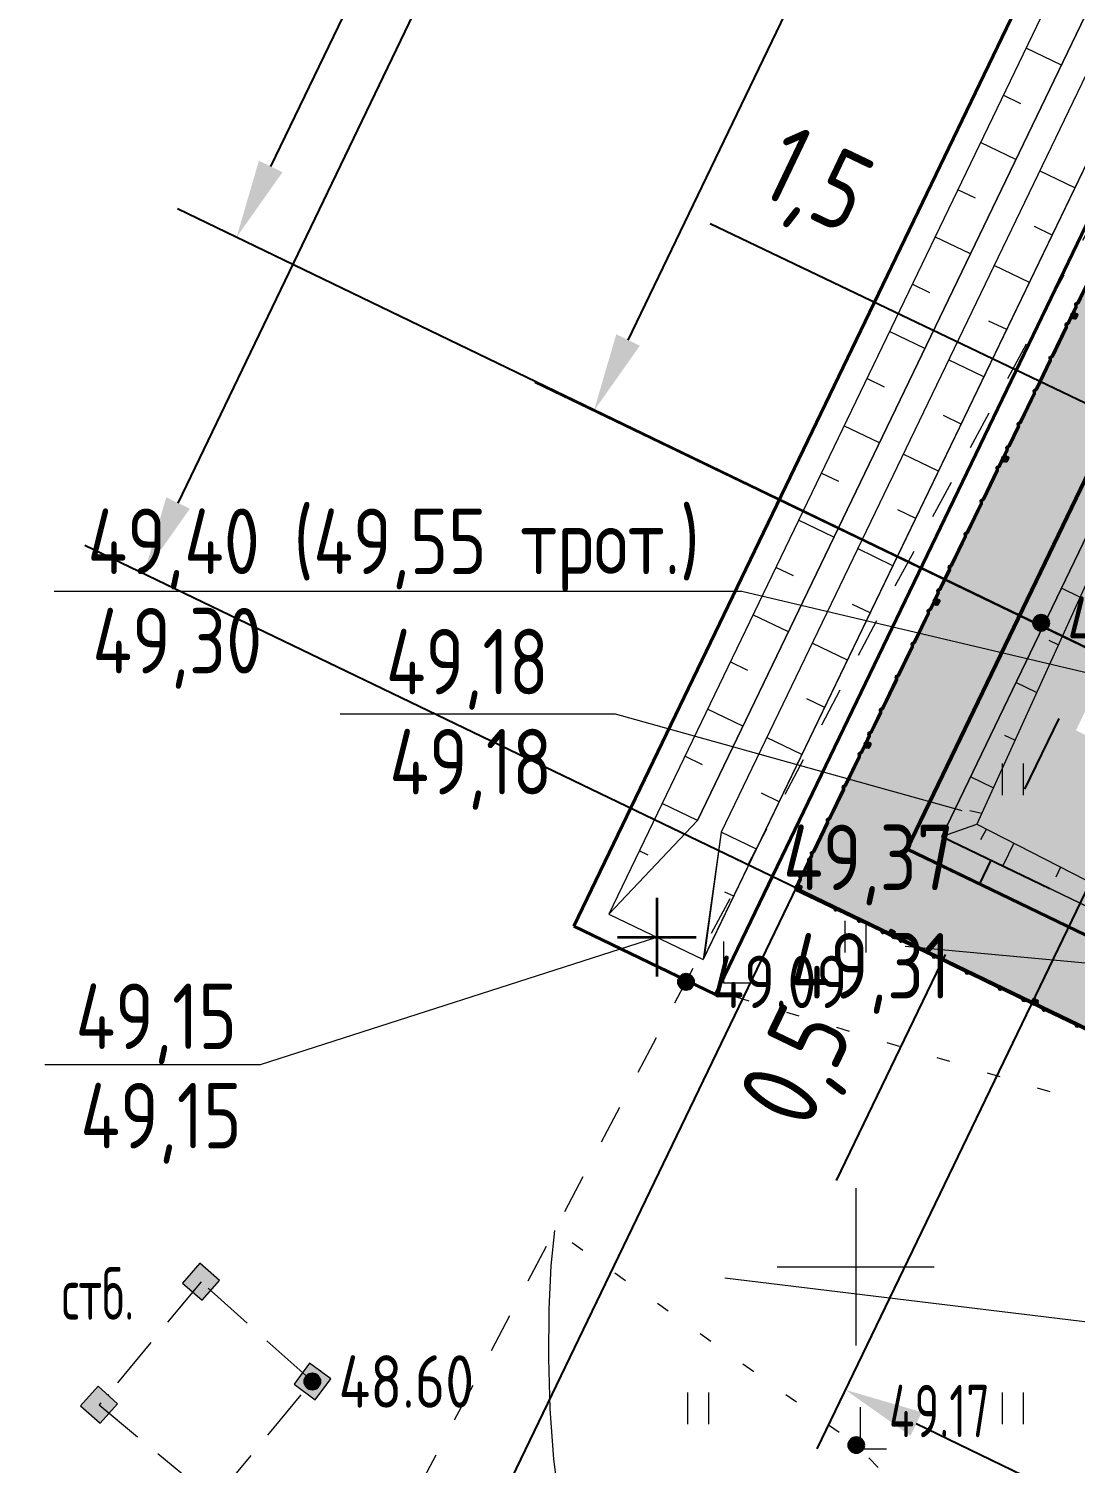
# Model space of a CAD drawing. Extents: x 1098675 to 1099684, y 381052 to 381453.
# Drawn here: x 1099184.22 to 1099204.19, y 381296.25 to 381323.62 of the extents above; entities that cross this region are included whole.
import ezdxf
from ezdxf.enums import TextEntityAlignment as Align

# ---------------------------------------------------------------- set-up
doc = ezdxf.new("R2010")
doc.units = 0
doc.header["$MEASUREMENT"] = 0
doc.header["$PDMODE"] = 34
doc.header["$PDSIZE"] = -1
for name, pattern in [('500_106', [3, 2, -1]), ('500_189_2', [3, 1.5, -1.5]), ('500_366_2', [2, 0.5, -1.5]), ('Территория ПС Мелитопольская$0$GOST2.303 5', [24, 20, -1.5, 1, -1.5])]:
    doc.linetypes.add(name, pattern=pattern)
doc.layers.get('0').update_dxf_attribs({"linetype": 'CONTINUOUS', "lineweight": 0})
doc.layers.get('Defpoints').update_dxf_attribs({"color": 252, "linetype": 'CONTINUOUS'})
for name, color, linetype, lineweight in [('ГП', 7, 'CONTINUOUS', 20), ('ГП-ВП', 7, 'CONTINUOUS', 20), ('ГП-ВП вар.1', 7, 'CONTINUOUS', 0), ('ГП-площади', 252, 'CONTINUOUS', 0), ('ГП_БЛАГОУСТРОЙСТВО_ огражднение', 5, 'ограждение2', 30), ('ГП_БЛАГОУСТРОЙСТВО_озеленение', 73, 'CONTINUOUS', 5), ('ГП_БЛАГОУСТРОЙСТВО_проезд', 7, 'CONTINUOUS', 40), ('ГП_БЛАГОУСТРОЙСТВО_тропа обхода по смежному титулу', 56, 'CONTINUOUS', 20), ('ГП_ГРАНИЦА_проект работ', 12, 'МИП_Граница_работ', 40), ('ГП_ТЕКСТ_размеры', 7, 'CONTINUOUS', 5), ('Разбивочный Благоустройство', 7, 'CONTINUOUS', 20), ('Съемка', 253, 'CONTINUOUS', 20), ('Территория ПС Мелитопольская$0$0.2 Внешнее ограждение', 5, 'CONTINUOUS', 40), ('Тропа обхода предв.', 7, 'CONTINUOUS', 0)]:
    doc.layers.add(name, color=color, linetype=linetype, lineweight=lineweight)
for name, color, linetype in [('Территория ПС Мелитопольская$0$0.4 Тропа обхода', 8, 'CONTINUOUS'), ('Территория ПС Мелитопольская$0$3_Осевая', 3, 'Территория ПС Мелитопольская$0$GOST2.303 5'), ('Территория ПС Мелитопольская$0$5_Заштрих', 6, 'CONTINUOUS')]:
    doc.layers.add(name, color=color, linetype=linetype)
doc.styles.add('GOST 2.304', font='GOST2304A.ttf', dxfattribs={"height": 1.25})
doc.styles.add('TOPO_D431', font='GOST2304A.ttf')
doc.styles.add('ГОСТ', font='GOST2304A.ttf', dxfattribs={"height": 2.5})
doc.styles.add('Территория ПС Мелитопольская$0$Standard', font='GOST2304A.ttf')
doc.linetypes.add('МИП_Граница_работ', pattern='A,10,-1.197667,[133,ltypeshp,S=0.35,R=0,X=0,Y=0],-0.044784,[133,ltypeshp,S=0.3,R=0,X=0,Y=0],-0.054403,[133,ltypeshp,S=0.24,R=0,X=0,Y=0],-0.071522,[133,ltypeshp,S=0.17,R=0,X=0,Y=0],-0.071361,[133,ltypeshp,S=0.1,R=0,X=0,Y=0],-1.662597,[133,ltypeshp,S=0.35,R=0,X=0,Y=0],-0.044784,[133,ltypeshp,S=0.3,R=0,X=0,Y=0],-0.054403,[133,ltypeshp,S=0.24,R=0,X=0,Y=0],-0.071522,[133,ltypeshp,S=0.17,R=0,X=0,Y=0],-0.071361,[133,ltypeshp,S=0.1,R=0,X=0,Y=0],-1.655597', length=15.000001)
doc.linetypes.add('ограждение2', pattern='A,0.25,-0.1,[132,ltypeshp.shx,S=0.1,R=0,X=-0.1,Y=0],-0.1,1', length=1.45)
doc.dimstyles.new('ISO-25', dxfattribs={"dimtxt": 1.5, "dimasz": 1.5, "dimexe": 1.25, "dimexo": 0, "dimtad": 1, "dimtxsty": 'TOPO_D431', "dimcen": 2.5, "dimazin": 0, "dimtfac": 1, "dimtmove": 0, "dimatfit": 3, "dimfxl": 1, "dimarcsym": 0})

# ---------------------------------------------------------------- blocks, each defined once
blk = doc.blocks.new('*D32')
at = {"layer": 'Defpoints', "color": 0, "linetype": 'Continuous', "lineweight": 60, "transparency": 16777216}
for p in [(1099229.11, 381404.375), (1099255.802, 381391.484), (1099214.88, 381306.752)]:
    blk.add_point(p, dxfattribs=at)
at = {"layer": 'ГП-ВП', "color": 0, "linetype": 'Continuous', "lineweight": -2, "transparency": 16777216}
for p, q in [((1099255.802, 381391.484), (1099227.984, 381404.918)), ((1099188.841, 381320.994), (1099228.458, 381403.024)), ((1099214.88, 381306.752), (1099187.063, 381320.187))]:
    blk.add_line(p, q, dxfattribs=at)
at = {"layer": 'ГП-ВП', "color": 0, "linetype": 'Continuous', "lineweight": 60, "transparency": 16777216}
for points in [[(1099228.232, 381403.133), (1099228.683, 381402.915), (1099229.11, 381404.375)], [(1099188.616, 381321.103), (1099189.066, 381320.885), (1099188.189, 381319.643)]]:
    blk.add_solid(points, dxfattribs=at)
at = {"layer": 'ГП-ВП', "color": 0, "linetype": 'Continuous', "lineweight": 20, "transparency": 16777216, "insert": (1099207.309, 381362.656), "char_height": 1.5, "attachment_point": 5, "rotation": 64.2216, "style": 'TOPO_D431'}
blk.add_mtext('94,1', dxfattribs=at)
blk = doc.blocks.new('*U75')
at = {"layer": 'Территория ПС Мелитопольская$0$5_Заштрих'}
h = blk.add_hatch(dxfattribs=at)
h.set_pattern_fill('ANSI31', color=256)
h.set_pattern_definition([(45, (-3717.2358, -503.4625), (-2.245064, 2.245064), [])])
edge = h.paths.add_edge_path()
edge.add_line((-40, 34), (-40, -34))
edge.add_arc((-34, -34), 6, 180, 270)
edge.add_line((-34, -40), (34, -40))
edge.add_arc((34, -34), 6, 270, 360)
edge.add_line((40, -34), (40, 34))
edge.add_arc((34, 34), 6, 0, 90)
edge.add_line((34, 40), (-34, 40))
edge.add_arc((-34, 34), 6, 90, 180)
edge = h.paths.add_edge_path(flags=16)
edge.add_line((-37, 34), (-37, -34))
edge.add_arc((-34, -34), 3, 180, 270)
edge.add_line((-34, -37), (34, -37))
edge.add_arc((34, -34), 3, 270, 360)
edge.add_line((37, -34), (37, 34))
edge.add_arc((34, 34), 3, 360, 450)
edge.add_line((34, 37), (-34, 37))
edge.add_arc((-34, 34), 3, 90, 180)
for points in [[(34, 40), (-34, 40, 0.414214), (-40, 34), (-40, -34, 0.414214), (-34, -40), (34, -40, 0.414214), (40, -34), (40, 34, 0.414214)], [(34, 37), (-34, 37, 0.414214), (-37, 34), (-37, -34, 0.414214), (-34, -37), (34, -37, 0.414214), (37, -34), (37, 34, 0.414214)]]:
    blk.add_lwpolyline(points, format="xyb", close=True)
at = {"layer": 'Территория ПС Мелитопольская$0$3_Осевая'}
for p, q in [((-80, 0), (80, 0)), ((0, -80), (0, 80))]:
    blk.add_line(p, q, dxfattribs=at)
at = {"style": 'Территория ПС Мелитопольская$0$Standard', "flags": 9}
for tag, p in [('НАИМЕНОВАНИЕ', (71, -97)), ('ЕД.ИЗМ', (71, -177))]:
    blk.add_attdef(tag, p, '', height=50, dxfattribs=at)
blk = doc.blocks.new('Территория ПС Мелитопольская$0$Панель_Н3030_150_сбоку')
for p, q in [((5, 0), (10, 0)), ((5, 0), (5, -185)), ((10, 0), (10, -185)), ((5, -265), (5, -885)), ((7, -190), (34, -223)), ((34, -227), (7, -260)), ((10, -265), (10, -885)), ((38, -220), (11, -187)), ((11, -263), (38, -230)), ((5, -965), (5, -1585)), ((7, -890), (34, -923)), ((34, -927), (7, -960)), ((10, -965), (10, -1585)), ((38, -920), (11, -887)), ((11, -963), (38, -930)), ((7, -1590), (34, -1623)), ((34, -1627), (7, -1660)), ((38, -1620), (11, -1587)), ((11, -1663), (38, -1630)), ((5, -1665), (5, -2285)), ((10, -1665), (10, -2285)), ((5, -2365), (5, -2785)), ((7, -2290), (34, -2323)), ((34, -2327), (7, -2360)), ((10, -2365), (10, -2785)), ((38, -2320), (11, -2287)), ((11, -2363), (38, -2330)), ((5, -2865), (5, -3030)), ((7, -2790), (34, -2823)), ((34, -2827), (7, -2860)), ((10, -2865), (10, -3030)), ((38, -2820), (11, -2787)), ((11, -2863), (38, -2830)), ((5, -3030), (10, -3030))]:
    blk.add_line(p, q)
for centre in [(3, -25), (3, -175), (3, -275), (33, -225), (3, -425), (3, -575), (3, -725), (3, -875), (3, -975), (33, -925), (3, -1125), (3, -1275), (3, -1425), (3, -1575), (33, -1625), (3, -1675), (3, -1825), (3, -1975), (3, -2125), (3, -2275), (3, -2375), (33, -2325), (3, -2525), (3, -2675), (3, -2775), (3, -2875), (33, -2825), (3, -3025)]:
    blk.add_circle(centre, 2.5)
for centre, radius, start, end in [((13, -185), 7.5, 180, 219.486), ((13, -265), 7.5, 140.514, 180), ((13, -185), 2.5, 180, 219.486), ((13, -265), 2.5, 140.514, 180), ((33, -225), 7.5, 320.514, 39.486), ((13, -885), 7.5, 180, 219.486), ((13, -965), 7.5, 140.514, 180), ((13, -885), 2.5, 180, 219.486), ((13, -965), 2.5, 140.514, 180), ((33, -925), 7.5, 320.514, 39.486), ((13, -1585), 7.5, 180, 219.486), ((13, -1585), 2.5, 180, 219.486), ((33, -1625), 7.5, 320.514, 39.486), ((13, -1665), 7.5, 140.514, 180), ((13, -1665), 2.5, 140.514, 180), ((13, -2285), 7.5, 180, 219.486), ((13, -2365), 7.5, 140.514, 180), ((13, -2285), 2.5, 180, 219.486), ((13, -2365), 2.5, 140.514, 180), ((33, -2325), 7.5, 320.514, 39.486), ((13, -2785), 7.5, 180, 219.486), ((13, -2865), 7.5, 140.514, 180), ((13, -2785), 2.5, 180, 219.486), ((13, -2865), 2.5, 140.514, 180), ((33, -2825), 7.5, 320.514, 39.486)]:
    blk.add_arc(centre, radius, start, end)
blk = doc.blocks.new('*U50')
at = {"xscale": -1}
for name, p, rotation in [('Территория ПС Мелитопольская$0$Панель_Н3030_150_сбоку', (6091, 13862), 336.3131653435842), ('Территория ПС Мелитопольская$0$Панель_Н3030_150_сбоку', (4874, 11087), 336.3131653435842), ('*U75', (4906, 11073), 246.3131653435841), ('Территория ПС Мелитопольская$0$Панель_Н3030_150_сбоку', (3656, 8312), 336.3131653435842), ('*U75', (3688, 8298), 246.3131653435841), ('Территория ПС Мелитопольская$0$Панель_Н3030_150_сбоку', (2439, 5537), 336.3131653435842), ('*U75', (2471, 5523), 246.3131653435841), ('Территория ПС Мелитопольская$0$Панель_Н3030_150_сбоку', (1222, 2763), 336.3131653435842), ('*U75', (1254, 2749), 246.3131653435841), ('*U75', (37, -26), 246.3131653435841)]:
    blk.add_blockref(name, p, dxfattribs=dict(at, rotation=rotation))
blk = doc.blocks.new('*U74')
at = {"xscale": -1}
for name, p, rotation in [('Территория ПС Мелитопольская$0$Панель_Н3030_150_сбоку', (-16644, 7303), 66.29810289538538), ('*U75', (-13856, 6117), 336.2981028953855), ('Территория ПС Мелитопольская$0$Панель_Н3030_150_сбоку', (-13870, 6085), 66.29810289538538), ('*U75', (-11082, 4899), 336.2981028953855), ('Территория ПС Мелитопольская$0$Панель_Н3030_150_сбоку', (-11096, 4867), 66.29810289538538), ('*U75', (-8307, 3681), 336.2981028953855), ('Территория ПС Мелитопольская$0$Панель_Н3030_150_сбоку', (-8321, 3649), 66.29810289538538), ('*U75', (-5533, 2463), 336.2981028953855), ('Территория ПС Мелитопольская$0$Панель_Н3030_150_сбоку', (-5547, 2431), 66.29810289538538), ('*U75', (-2758, 1245), 336.2981028953855), ('Территория ПС Мелитопольская$0$Панель_Н3030_150_сбоку', (-2772, 1213), 66.29810289538538), ('*U75', (16, 27), 336.2981028953855)]:
    blk.add_blockref(name, p, dxfattribs=dict(at, rotation=rotation))
blk = doc.blocks.new('*U71')
for p, q in [((-1855, 803), (-1857, 798)), ((-181, 64), (-1857, 798)), ((-1855, 803), (-179, 68)), ((-1076, 425), (-1095, 464)), ((-1091, 466), (-1071, 427)), ((-1068, 426), (-1026, 438)), ((-1025, 433), (-1067, 421)), ((-618, 224), (-637, 263)), ((-633, 265), (-613, 227)), ((-610, 225), (-568, 237)), ((-567, 232), (-609, 220)), ((-160, 24), (-179, 63)), ((-175, 65), (-155, 26)), ((-152, 25), (-110, 36)), ((-109, 32), (-151, 20)), ((-2, -15), (-107, 32)), ((-105, 36), (0, -10)), ((0, -10), (-2, -15))]:
    blk.add_line(p, q)
for centre in [(-1069, 428), (-611, 228), (-153, 27)]:
    blk.add_circle(centre, 2.5)
for centre, radius, start, end in [((-1098, 463), 2.5, 26.8565, 66.3426), ((-1098, 463), 7.5, 26.8565, 66.3426), ((-1069, 428), 7.5, 206.8566, 285.8286), ((-1024, 431), 7.5, 66.3426, 105.8286), ((-1024, 431), 2.5, 66.3426, 105.8286), ((-640, 262), 2.5, 26.8565, 66.3426), ((-640, 262), 7.5, 26.8565, 66.3426), ((-611, 228), 7.5, 206.8566, 285.8286), ((-566, 230), 7.5, 66.3426, 105.8286), ((-566, 230), 2.5, 66.3426, 105.8286), ((-182, 61), 2.5, 26.8565, 66.3426), ((-182, 61), 7.5, 26.8565, 66.3426), ((-153, 27), 7.5, 206.8566, 285.8286), ((-108, 29), 7.5, 66.3426, 105.8286), ((-108, 29), 2.5, 66.3426, 105.8286)]:
    blk.add_arc(centre, radius, start, end)
at = {"xscale": -1, "rotation": 336.3425528840835}
blk.add_blockref('*U75', (16, 27), dxfattribs=at)
blk = doc.blocks.new('Территория ПС Мелитопольская')
at = {"layer": 'Территория ПС Мелитопольская$0$0.4 Тропа обхода', "transparency": 33554534}
h = blk.add_hatch(color=256, dxfattribs=at)
h.dxf.hatch_style = 1
h.paths.add_polyline_path([(729104, 602832), (729225, 603130), (733466, 601233), (733380, 601036), (762579, 588771), (774045, 583823), (773675, 582825), (784155, 578208), (783870, 577056), (802583, 568921), (804433, 560231), (805151, 559888), (804505, 558535), (805975, 557904), (806369, 558822), (803976, 570060), (785748, 577984), (786028, 579117), (776266, 583536), (776626, 584530), (770978, 586532), (638012, 642832), (586836, 526190), (607888, 516968), (608530, 518433), (588945, 527013), (638843, 640743)])
at = {"layer": 'Территория ПС Мелитопольская$0$0.4 Тропа обхода'}
blk.add_lwpolyline([(729104, 602832), (638843, 640743), (588945, 527013), (608530, 518433), (607888, 516968), (586836, 526190), (638012, 642832), (770978, 586532), (776626, 584530), (776266, 583536), (786028, 579117), (785748, 577984), (803976, 570060), (806369, 558822), (805975, 557904), (804505, 558535)], dxfattribs=at)
at = {"layer": 'Территория ПС Мелитопольская$0$0.2 Внешнее ограждение'}
for name, p in [('*U50', (586859, 526239)), ('*U71', (588684, 525390)), ('*U74', (605331, 518082))]:
    blk.add_blockref(name, p, dxfattribs=at)
blk = doc.blocks.new('*D111')
at = {"layer": 'Defpoints', "color": 0, "lineweight": 60, "ltscale": 5.5, "transparency": 16777216}
for p in [(1099241.688, 381427.963), (1099255.548, 381421.287), (1099200.283, 381306.545)]:
    blk.add_point(p, dxfattribs=at)
at = {"layer": 'ГП_ТЕКСТ_размеры', "color": 0, "lineweight": -2, "ltscale": 5.5, "transparency": 16777216}
for p, q in [((1099255.548, 381421.287), (1099240.561, 381428.505)), ((1099187.073, 381314.572), (1099241.037, 381426.612)), ((1099200.283, 381306.545), (1099185.296, 381313.763))]:
    blk.add_line(p, q, dxfattribs=at)
at = {"layer": 'ГП_ТЕКСТ_размеры', "color": 0, "lineweight": 60, "ltscale": 5.5, "transparency": 16777216}
for points in [[(1099240.812, 381426.72), (1099241.262, 381426.503), (1099241.688, 381427.963)], [(1099186.848, 381314.681), (1099187.299, 381314.464), (1099186.423, 381313.221)]]:
    blk.add_solid(points, dxfattribs=at)
at = {"layer": 'ГП_ТЕКСТ_размеры', "color": 0, "ltscale": 5.5, "transparency": 16777216, "insert": (1099212.714, 381371.238), "char_height": 1.5, "attachment_point": 5, "rotation": 64.2824, "style": 'TOPO_D431'}
blk.add_mtext('127,36', dxfattribs=at)
blk = doc.blocks.new('*D129')
at = {"layer": 'Defpoints', "color": 0, "lineweight": 60, "ltscale": 5.5, "transparency": 16777216}
for p in [(1099199.557, 381308.676), (1099220.526, 381298.572), (1099193.361, 381295.815)]:
    blk.add_point(p, dxfattribs=at)
at = {"layer": 'ГП_ТЕКСТ_размеры', "color": 0, "lineweight": -2, "ltscale": 5.5, "transparency": 16777216}
for p, q in [((1099199.557, 381308.676), (1099192.818, 381294.689)), ((1099220.526, 381298.572), (1099213.787, 381284.586)), ((1099212.978, 381286.363), (1099194.712, 381295.164))]:
    blk.add_line(p, q, dxfattribs=at)
at = {"layer": 'ГП_ТЕКСТ_размеры', "color": 0, "lineweight": 60, "ltscale": 5.5, "transparency": 16777216}
for points in [[(1099194.82, 381295.389), (1099194.603, 381294.939), (1099193.361, 381295.815)], [(1099213.087, 381286.588), (1099212.87, 381286.138), (1099214.329, 381285.712)]]:
    blk.add_solid(points, dxfattribs=at)
at = {"layer": 'ГП_ТЕКСТ_размеры', "color": 0, "ltscale": 5.5, "transparency": 16777216, "insert": (1099204.491, 381292.104), "char_height": 1.5, "attachment_point": 5, "rotation": 334.2735, "style": 'TOPO_D431'}
blk.add_mtext('23,28', dxfattribs=at)
blk = doc.blocks.new('*D161')
at = {"layer": 'Defpoints', "color": 0, "linetype": 'Continuous', "lineweight": 60, "transparency": 16777216}
for p in [(1099206.204, 381310.935), (1099222.661, 381303.002), (1099199.802, 381297.653)]:
    blk.add_point(p, dxfattribs=at)
at = {"layer": 'ГП_ТЕКСТ_размеры', "color": 0, "linetype": 'Continuous', "lineweight": -2, "transparency": 16777216}
for p, q in [((1099206.204, 381310.935), (1099199.26, 381296.527)), ((1099222.661, 381303.002), (1099215.716, 381288.594)), ((1099214.908, 381290.372), (1099201.154, 381297.002))]:
    blk.add_line(p, q, dxfattribs=at)
at = {"layer": 'ГП_ТЕКСТ_размеры', "color": 0, "linetype": 'Continuous', "lineweight": 60, "transparency": 16777216}
for points in [[(1099201.262, 381297.227), (1099201.045, 381296.776), (1099199.802, 381297.653)], [(1099215.016, 381290.597), (1099214.799, 381290.146), (1099216.259, 381289.72)]]:
    blk.add_solid(points, dxfattribs=at)
at = {"layer": 'ГП_ТЕКСТ_размеры', "color": 0, "linetype": 'Continuous', "transparency": 16777216, "insert": (1099208.677, 381295.027), "char_height": 1.5, "attachment_point": 5, "rotation": 334.2644, "style": 'TOPO_D431'}
blk.add_mtext('18,27', dxfattribs=at)
blk = doc.blocks.new('*D165')
at = {"layer": 'Defpoints', "color": 0, "linetype": 'Continuous', "lineweight": 60, "transparency": 16777216}
for p in [(1099206.684, 381315.375), (1099206.471, 381314.93), (1099207.824, 381314.283)]:
    blk.add_point(p, dxfattribs=at)
at = {"layer": 'Разбивочный Благоустройство', "color": 0, "linetype": 'Continuous', "lineweight": -2, "transparency": 16777216}
for p, q in [((1099205.331, 381316.022), (1099197.225, 381319.897)), ((1099206.471, 381314.93), (1099207.223, 381316.503)), ((1099207.824, 381314.283), (1099208.577, 381315.856)), ((1099208.037, 381314.728), (1099206.684, 381315.375)), ((1099209.391, 381314.081), (1099210.744, 381313.434))]:
    blk.add_line(p, q, dxfattribs=at)
at = {"layer": 'Разбивочный Благоустройство', "color": 0, "linetype": 'Continuous', "lineweight": 60, "transparency": 16777216}
for points in [[(1099205.439, 381316.248), (1099205.223, 381315.797), (1099206.684, 381315.375)], [(1099209.499, 381314.307), (1099209.283, 381313.856), (1099208.037, 381314.728)]]:
    blk.add_solid(points, dxfattribs=at)
at = {"layer": 'Разбивочный Благоустройство', "color": 0, "linetype": 'Continuous', "lineweight": 5, "transparency": 16777216, "insert": (1099199.204, 381320.601), "char_height": 1.5, "attachment_point": 5, "rotation": 334.4476, "style": 'TOPO_D431'}
blk.add_mtext('1,5', dxfattribs=at)
blk = doc.blocks.new('*D166')
at = {"layer": 'Defpoints', "color": 0, "linetype": 'Continuous', "lineweight": 60, "transparency": 16777216}
for p in [(1099242.834, 381415.555), (1099254.032, 381410.158), (1099206.204, 381310.935)]:
    blk.add_point(p, dxfattribs=at)
at = {"layer": 'ГП_ТЕКСТ_размеры', "color": 0, "linetype": 'Continuous', "lineweight": -2, "transparency": 16777216}
for p, q in [((1099254.032, 381410.158), (1099241.708, 381416.098)), ((1099195.658, 381317.683), (1099242.183, 381414.204)), ((1099206.204, 381310.935), (1099193.88, 381316.875))]:
    blk.add_line(p, q, dxfattribs=at)
at = {"layer": 'ГП_ТЕКСТ_размеры', "color": 0, "linetype": 'Continuous', "lineweight": 60, "transparency": 16777216}
for points in [[(1099241.958, 381414.313), (1099242.408, 381414.096), (1099242.834, 381415.555)], [(1099195.433, 381317.792), (1099195.883, 381317.575), (1099195.006, 381316.332)]]:
    blk.add_solid(points, dxfattribs=at)
at = {"layer": 'ГП_ТЕКСТ_размеры', "color": 0, "linetype": 'Continuous', "transparency": 16777216, "insert": (1099217.58, 381366.59), "char_height": 1.5, "attachment_point": 5, "rotation": 64.2649, "style": 'TOPO_D431'}
blk.add_mtext('110,15', dxfattribs=at)
blk = doc.blocks.new('*D195')
at = {"layer": 'Defpoints', "color": 0, "linetype": 'Continuous', "lineweight": 60, "transparency": 16777216}
for p in [(1099222.661, 381303.002), (1099161.626, 381172.542), (1099158.899, 381170.684), (1099158.183, 381169.199), (1099167.214, 381166.677)]:
    blk.add_point(p, dxfattribs=at)
at = {"layer": 'ГП_ТЕКСТ_размеры', "color": 0, "linetype": 'Continuous', "lineweight": -2, "transparency": 16777216}
blk.add_arc((1099158.899, 381170.684), 3.3, 0.5443, 37.9984, dxfattribs=at)
at = {"layer": 'ГП_ТЕКСТ_размеры', "color": 0, "linetype": 'Continuous', "lineweight": 60, "transparency": 16777216}
for points in [[(1099161.342, 381172.521), (1099161.656, 381172.91), (1099160.331, 381173.656)], [(1099162.442, 381170.66), (1099161.955, 381170.769), (1099161.871, 381169.251)]]:
    blk.add_solid(points, dxfattribs=at)
at = {"layer": 'ГП_ТЕКСТ_размеры', "color": 0, "linetype": 'Continuous', "lineweight": 30, "transparency": 16777216, "insert": (1099163.479, 381172.078), "char_height": 1.5, "attachment_point": 5, "rotation": 286.9261, "style": 'TOPO_D431'}
blk.add_mtext('90,00°', dxfattribs=at)
blk = doc.blocks.new('откос 1')
at = {"layer": 'ГП', "color": 7, "linetype": 'Continuous', "lineweight": 20}
for points in [[(1099176.9, 381410.162), (1099170.241, 381396.343), (1099183.276, 381390.062)], [(1099176.9, 381410.162), (1099176.606, 381409.105), (1099170.908, 381396.576), (1099182.565, 381390.607), (1099183.276, 381390.062)], [(1099176.606, 381409.105), (1099176.51, 381409.151)], [(1099176.192, 381408.194), (1099175.997, 381408.288)], [(1099175.778, 381407.284), (1099175.666, 381407.338)], [(1099175.364, 381406.373), (1099175.129, 381406.487)], [(1099174.95, 381405.463), (1099174.822, 381405.525)], [(1099174.536, 381404.552), (1099174.261, 381404.685)], [(1099174.122, 381403.642), (1099173.978, 381403.711)], [(1099173.708, 381402.731), (1099173.393, 381402.883)], [(1099173.294, 381401.821), (1099173.134, 381401.898)], [(1099172.879, 381400.91), (1099172.524, 381401.082)], [(1099172.465, 381400), (1099172.289, 381400.085)], [(1099172.051, 381399.089), (1099171.656, 381399.28)], [(1099171.637, 381398.179), (1099171.445, 381398.271)], [(1099171.223, 381397.268), (1099170.788, 381397.478)], [(1099170.777, 381396.837), (1099171.004, 381396.787)], [(1099170.241, 381396.343), (1099170.908, 381396.576)], [(1099170.985, 381396.282), (1099171.096, 381396.48)], [(1099171.616, 381396.214), (1099171.407, 381395.781)], [(1099172.506, 381395.758), (1099172.415, 381395.568)], [(1099173.397, 381395.302), (1099173.209, 381394.913)], [(1099174.287, 381394.846), (1099174.204, 381394.674)], [(1099175.177, 381394.39), (1099175.011, 381394.044)], [(1099176.068, 381393.934), (1099175.994, 381393.781)], [(1099176.958, 381393.478), (1099176.812, 381393.176)], [(1099177.848, 381393.022), (1099177.783, 381392.887)], [(1099178.739, 381392.566), (1099178.614, 381392.308)], [(1099179.629, 381392.11), (1099179.573, 381391.993)], [(1099180.519, 381391.655), (1099180.416, 381391.44)], [(1099181.41, 381391.199), (1099181.362, 381391.1)], [(1099182.3, 381390.743), (1099182.218, 381390.572)], [(1099183.125, 381390.151), (1099183.118, 381390.137)]]:
    blk.add_lwpolyline(points, dxfattribs=at)
blk = doc.blocks.new('*D241')
at = {"layer": 'Defpoints', "color": 0, "linetype": 'Continuous', "lineweight": 60, "transparency": 16777216}
for p in [(1099201.641, 381308.211), (1099201.424, 381307.76), (1099202.36, 381307.309)]:
    blk.add_point(p, dxfattribs=at)
at = {"layer": 'Разбивочный Благоустройство', "color": 0, "linetype": 'Continuous', "lineweight": -2, "transparency": 16777216}
for p, q in [((1099203.228, 381309.111), (1099203.879, 381310.462)), ((1099201.641, 381308.211), (1099203.703, 381307.217)), ((1099201.424, 381307.76), (1099203.486, 381306.767)), ((1099202.577, 381307.76), (1099202.36, 381307.309)), ((1099201.709, 381305.958), (1099199.63, 381301.645))]:
    blk.add_line(p, q, dxfattribs=at)
at = {"layer": 'Разбивочный Благоустройство', "color": 0, "linetype": 'Continuous', "lineweight": 60, "transparency": 16777216}
for points in [[(1099203.003, 381309.22), (1099203.453, 381309.003), (1099202.577, 381307.76)], [(1099201.483, 381306.067), (1099201.934, 381305.85), (1099202.36, 381307.309)]]:
    blk.add_solid(points, dxfattribs=at)
at = {"layer": 'Разбивочный Благоустройство', "color": 0, "linetype": 'Continuous', "lineweight": 20, "transparency": 16777216, "insert": (1099199.003, 381303.772), "char_height": 1.5, "attachment_point": 5, "rotation": 64.2714, "style": 'TOPO_D431'}
blk.add_mtext('0,5', dxfattribs=at)
blk = doc.blocks.new('Съемка')
at = {"layer": 'Съемка', "linetype": 'Continuous', "lineweight": -2}
h = blk.add_hatch(color=8, dxfattribs=at)
h.dxf.hatch_style = 1
edge = h.paths.add_edge_path()
edge.add_arc((1099203.538, 381312.288), 0.15, 0, 360)
h = blk.add_hatch(color=8, dxfattribs=at)
h.dxf.hatch_style = 1
edge = h.paths.add_edge_path()
edge.add_arc((1099196.763, 381305.437), 0.15, 0, 360)
at = {"layer": 'Съемка'}
for points in [[(1099187.536, 381299.362), (1099187.864, 381299.739), (1099187.486, 381300.067), (1099187.158, 381299.69)], [(1099189.688, 381297.462), (1099189.985, 381297.864), (1099189.583, 381298.161), (1099189.286, 381297.759)], [(1099185.587, 381297.015), (1099185.92, 381297.388), (1099185.547, 381297.721), (1099185.214, 381297.348)]]:
    blk.add_hatch(color=8, dxfattribs=at).paths.add_polyline_path(points)
at = {"layer": 'Съемка', "linetype": 'Continuous', "lineweight": -2}
h = blk.add_hatch(color=8, dxfattribs=at)
h.dxf.hatch_style = 1
edge = h.paths.add_edge_path()
edge.add_arc((1099189.635, 381297.812), 0.15, 0, 360)
h = blk.add_hatch(color=8, dxfattribs=at)
h.dxf.hatch_style = 1
edge = h.paths.add_edge_path()
edge.add_arc((1099200.011, 381296.599), 0.15, 0, 360)
h = blk.add_hatch(color=8, dxfattribs=at)
h.dxf.hatch_style = 1
edge = h.paths.add_edge_path()
edge.add_arc((1099200.011, 381296.599), 0.15, 0, 360)
at = {"layer": 'Съемка', "color": 8, "linetype": '500_189_2', "ltscale": 0.5, "flags": 128}
blk.add_lwpolyline([(1099133.523, 381194.224), (1099163.643, 381246.014), (1099184.903, 381282.974), (1099200.658, 381312.814), (1099205.993, 381322.639), (1099197.616, 381357.65), (1099220.018, 381393.616), (1099240.176, 381427.353), (1099262.933, 381417.085)], dxfattribs=at)
at = {"layer": 'Съемка', "color": 8, "linetype": 'Continuous', "lineweight": 20}
for points in [[(1099202.8, 381309), (1099202.8, 381309.6)], [(1099203.2, 381309), (1099203.2, 381309.6)], [(1099199.8, 381306), (1099199.8, 381306.6)], [(1099200.2, 381306), (1099200.2, 381306.6)], [(1099196.8, 381297), (1099196.8, 381297.6)], [(1099197.2, 381297), (1099197.2, 381297.6)], [(1099202.8, 381297), (1099202.8, 381297.6)], [(1099203.2, 381297), (1099203.2, 381297.6)]]:
    blk.add_lwpolyline(points, dxfattribs=at)
at = {"layer": 'Съемка', "color": 8, "linetype": 'Continuous', "lineweight": 9, "flags": 128}
for points in [[(1099197.982, 381305.41), (1099197.482, 381305.41), (1099197.482, 381306.21)], [(1099200.589, 381296.521), (1099200.089, 381296.521), (1099200.089, 381297.321)]]:
    blk.add_lwpolyline(points, dxfattribs=at)
at = {"layer": 'Съемка', "color": 8, "linetype": '500_366_2', "lineweight": 20, "ltscale": 0.5, "flags": 128}
for points in [[(1099196.763, 381305.437), (1099215.059, 381299.919), (1099219.011, 381294.278), (1099229.002, 381288.087), (1099237.279, 381294.242), (1099242.105, 381293.734), (1099244.141, 381292.106), (1099244.576, 381289.449)], [(1099198.563, 381201.384), (1099193.193, 381203.231), (1099184.908, 381224.542), (1099189.828, 381234.374), (1099196.307, 381241.894), (1099198.201, 381256.825), (1099201.935, 381263.39), (1099201.258, 381276.364), (1099207.286, 381289.088), (1099200.007, 381296.607), (1099194.259, 381300.694)]]:
    blk.add_lwpolyline(points, dxfattribs=at)
at = {"layer": 'Съемка', "color": 8, "linetype": 'Continuous', "lineweight": 20, "flags": 128}
for points in [[(1099200, 381301.5), (1099200, 381298.5)], [(1099200, 381301.5), (1099200, 381298.5)], [(1099198.5, 381300), (1099201.5, 381300)], [(1099198.5, 381300), (1099201.5, 381300)]]:
    blk.add_lwpolyline(points, dxfattribs=at)
at = {"layer": 'Съемка', "color": 8, "ltscale": 0.5, "flags": 128}
blk.add_lwpolyline([(1099205.205, 381289.905), (1099203.997, 381290.15), (1099202.664, 381290.43), (1099201.297, 381290.729), (1099199.988, 381291.033), (1099198.827, 381291.327), (1099197.906, 381291.596), (1099197.314, 381291.824), (1099196.707, 381292.138), (1099196.195, 381292.43), (1099195.759, 381292.735), (1099195.38, 381293.089), (1099195.04, 381293.528), (1099194.721, 381294.088), (1099194.512, 381294.672), (1099194.354, 381295.437), (1099194.242, 381296.328), (1099194.174, 381297.288), (1099194.145, 381298.26), (1099194.152, 381299.19), (1099194.192, 381300.02), (1099194.259, 381300.694)], dxfattribs=at)
at = {"layer": 'Съемка', "color": 8, "linetype": 'Continuous', "lineweight": 9, "flags": 128}
for points in [[(1099187.536, 381299.362), (1099187.864, 381299.739), (1099187.486, 381300.067), (1099187.158, 381299.69)], [(1099189.688, 381297.462), (1099189.985, 381297.864), (1099189.583, 381298.161), (1099189.286, 381297.759)], [(1099185.587, 381297.015), (1099185.92, 381297.388), (1099185.547, 381297.721), (1099185.214, 381297.348)]]:
    blk.add_lwpolyline(points, close=True, dxfattribs=at)
at = {"layer": 'Съемка', "color": 8, "linetype": '500_106', "ltscale": 0.5, "flags": 128}
blk.add_lwpolyline([(1099187.511, 381299.714), (1099185.568, 381297.368), (1099187.761, 381295.55), (1099189.635, 381297.812)], close=True, dxfattribs=at)
at = {"layer": 'Съемка', "color": 8, "linetype": 'Continuous', "lineweight": -2}
for centre in [(1099203.538, 381312.288), (1099196.763, 381305.437), (1099189.635, 381297.812), (1099200.011, 381296.599), (1099200.011, 381296.599)]:
    blk.add_circle(centre, 0.15, dxfattribs=at)
at = {"layer": 'Съемка', "color": 8, "linetype": 'Continuous', "lineweight": 9}
for centre in [(1099187.678, 381299.907), (1099189.787, 381298.017), (1099185.737, 381297.559)]:
    blk.add_circle(centre, 0.005, dxfattribs=at)
at = {"layer": 'Съемка', "color": 8, "linetype": 'Continuous', "lineweight": 30, "style": 'ГОСТ'}
for s, p in [('49.22', (1099204.038, 381311.788)), ('49.09', (1099197.263, 381304.937)), ('48.60', (1099190.135, 381297.312))]:
    blk.add_text(s, height=1, dxfattribs=at).set_placement(p)
at = {"layer": 'Съемка', "color": 8, "style": 'ГОСТ', "width": 0.8}
blk.add_text('стб.', height=1, dxfattribs=at).set_placement((1099185.544, 381299.492), align=Align.MIDDLE_CENTER)
at = {"layer": 'Съемка', "color": 8, "lineweight": 30, "style": 'ГОСТ', "width": 0.8}
blk.add_text('49.17', height=1, dxfattribs=at).set_placement((1099200.636, 381296.749))
blk = doc.blocks.new('Канава')
at = {"layer": 'ГП', "color": 116, "linetype": 'Continuous', "lineweight": 20, "true_color": 0x136734, "elevation": 50.406}
for points in [[(1099251.984, 381424.431), (1099195.291, 381306.731)], [(1099252.528, 381423.83), (1099196.981, 381308.513)], [(1099252.89, 381423.43), (1099197.432, 381308.296)], [(1099253.433, 381422.83), (1099197.092, 381305.864)], [(1099203.925, 381322.928), (1099203.249, 381323.254)], [(1099203.153, 381322.19), (1099202.815, 381322.353)], [(1099203.057, 381321.126), (1099202.381, 381321.452)], [(1099204.183, 381320.584), (1099203.507, 381320.909)], [(1099202.285, 381320.388), (1099201.947, 381320.551)], [(1099203.749, 381319.683), (1099203.411, 381319.846)], [(1099202.189, 381319.324), (1099201.513, 381319.65)], [(1099203.315, 381318.782), (1099202.639, 381319.107)], [(1099201.417, 381318.586), (1099201.079, 381318.749)], [(1099202.881, 381317.881), (1099202.543, 381318.044)], [(1099201.321, 381317.523), (1099200.645, 381317.848)], [(1099202.447, 381316.98), (1099201.771, 381317.306)], [(1099200.549, 381316.784), (1099200.211, 381316.947)], [(1099200.453, 381315.721), (1099199.777, 381316.046)], [(1099202.013, 381316.079), (1099201.675, 381316.242)], [(1099201.579, 381315.178), (1099200.903, 381315.504)], [(1099199.681, 381314.982), (1099199.343, 381315.145)], [(1099201.145, 381314.277), (1099200.807, 381314.44)], [(1099199.585, 381313.919), (1099198.909, 381314.244)], [(1099200.711, 381313.376), (1099200.036, 381313.702)], [(1099198.813, 381313.181), (1099198.475, 381313.343)], [(1099200.277, 381312.475), (1099199.939, 381312.638)], [(1099198.717, 381312.117), (1099198.041, 381312.442)], [(1099199.843, 381311.574), (1099199.168, 381311.9)], [(1099197.945, 381311.379), (1099197.607, 381311.541)], [(1099199.409, 381310.674), (1099199.071, 381310.836)], [(1099197.849, 381310.315), (1099197.173, 381310.641)], [(1099198.975, 381309.773), (1099198.3, 381310.098)], [(1099197.077, 381309.577), (1099196.74, 381309.74)], [(1099198.541, 381308.872), (1099198.204, 381309.034)], [(1099196.981, 381308.513), (1099196.306, 381308.839)], [(1099196.981, 381308.513), (1099195.291, 381306.731)], [(1099197.432, 381308.296), (1099197.092, 381305.864)], [(1099198.107, 381307.971), (1099197.432, 381308.296)], [(1099196.041, 381307.856), (1099195.872, 381307.938)], [(1099197.673, 381307.07), (1099197.505, 381307.151)]]:
    blk.add_lwpolyline(points, dxfattribs=at)
at = {"layer": 'ГП_БЛАГОУСТРОЙСТВО_проезд', "linetype": 'Continuous', "lineweight": 15, "elevation": 50.406}
blk.add_lwpolyline([(1099195.291, 381306.731), (1099197.092, 381305.864)], dxfattribs=at)

msp = doc.modelspace()

# ---------------------------------------------------------------- block references
at = {"layer": 'Съемка', "color": 6, "lineweight": 30}
msp.add_blockref('Съемка', (0, 0), dxfattribs=at)

# ---------------------------------------------------------------- next in the draw order: hatches: boundary and pattern name
at = {"layer": 'ГП_БЛАГОУСТРОЙСТВО_озеленение', "linetype": 'Continuous'}
h = msp.add_hatch(dxfattribs=at)
h.set_pattern_fill('ANSI38', color=8, scale=3)
h.set_pattern_definition([(45, (0, 0), (-0.26516504294, 0.26516504294), []), (135, (0, 0), (-0.79549512883, 0.26516504294), [0.9375, -0.5625])])
h.paths.add_polyline_path([(1099270.819, 381410.438), (1099271.621, 381412.107), (1099254.879, 381419.85), (1099200.97, 381307.979), (1099219.183, 381299.202), (1099220.034, 381300.93, 0.415504), (1099219.337, 381302.939), (1099204.202, 381310.235), (1099255.936, 381417.559)])
h = msp.add_hatch(dxfattribs=at)
h.set_pattern_fill('ANSI38', color=256, scale=3)
h.set_pattern_definition([(45, (248.8861, -117.7873), (-0.26516504294, 0.26516504294), []), (135, (248.8861, -117.7873), (-0.79549512883, 0.26516504294), [0.9375, -0.5625])])
h.paths.add_polyline_path([(1099155.165, 381170.672), (1099156.839, 381169.866), (1099218.493, 381297.768), (1099216.33, 381298.81)])
edge = h.paths.add_edge_path()
edge.add_arc((1099183.797, 381173.929), 12, 153.9905, 228.9341, ccw=False)
edge.add_line((1099173.013, 381179.191), (1099228.835, 381292.782))
edge.add_line((1099228.835, 381292.782), (1099226.59, 381293.872))
edge.add_line((1099226.59, 381293.872), (1099171.657, 381179.832))
edge.add_arc((1099183.794, 381173.929), 13.497, 154.0632, 236.4795)
edge.add_arc((1099183.794, 381173.929), 13.497, 236.4788, 244.5481)
edge.add_arc((1099045.954, 381235.282), 151.138, 330.88404, 331.44895)
edge.add_arc((1099181.96, 381171.053), 8.64, 225.5905, 247.9209, ccw=False)
at = {"layer": 'ГП_БЛАГОУСТРОЙСТВО_тропа обхода по смежному титулу', "linetype": 'Continuous'}
h = msp.add_hatch(dxfattribs=at)
h.set_pattern_fill('ANSI36', color=256, scale=2)
h.set_pattern_definition([(45, (0, 0), (0.13258252147, 0.486135912066), [0.625, -0.125, 0, -0.125])])
h.paths.add_polyline_path([(1099220.519, 381298.558), (1099200.974, 381307.977), (1099254.879, 381419.85), (1099278.977, 381408.705), (1099278.01, 381410.822), (1099254.141, 381421.959), (1099198.851, 381307.21), (1099219.825, 381297.118)])

# ---------------------------------------------------------------- next in the draw order: linework, layer by layer
at = {"layer": 'ГП-ВП', "color": 0, "linetype": 'ByBlock', "lineweight": 18}
for points in [[(1099190.164, 381310.55), (1099195.412, 381310.55)], [(1099195.412, 381310.55), (1099202.022, 381308.704)]]:
    msp.add_lwpolyline(points, dxfattribs=at)
at = {"layer": 'ГП-ВП', "color": 3, "linetype": 'Continuous'}
for points in [[(1099200.941, 381306.117), (1099248.139, 381301.754)], [(1099197.506, 381299.791), (1099238.165, 381294.853)]]:
    msp.add_lwpolyline(points, dxfattribs=at)
at = {"layer": 'ГП-ВП вар.1', "color": 0, "linetype": 'ByBlock', "lineweight": 18}
for points in [[(1099184.712, 381312.891), (1099197.826, 381312.891)], [(1099197.826, 381312.891), (1099206.284, 381310.896)], [(1099188.649, 381303.863), (1099196.205, 381306.291)], [(1099184.531, 381303.863), (1099188.649, 381303.863)]]:
    msp.add_lwpolyline(points, dxfattribs=at)
at = {"layer": 'ГП-ВП вар.1', "color": 7, "lineweight": 35, "flags": 128}
for points in [[(1099196.205, 381307.041), (1099196.205, 381305.541)], [(1099195.455, 381306.291), (1099196.955, 381306.291)]]:
    msp.add_lwpolyline(points, dxfattribs=at)
at = {"layer": 'ГП-площади', "color": 1, "linetype": 'Continuous', "lineweight": 20}
msp.add_lwpolyline([(1099195.291, 381306.731), (1099196.981, 381308.513), (1099252.529, 381423.832), (1099254.149, 381424.421), (1099310.528, 381398.154), (1099310.317, 381397.701), (1099254.126, 381423.88), (1099252.89, 381423.43), (1099197.432, 381308.296), (1099197.112, 381305.903), (1099253.433, 381422.83), (1099254.091, 381423.069), (1099310.68, 381396.704), (1099311.525, 381398.517), (1099254.184, 381425.232), (1099251.984, 381424.431), (1099195.291, 381306.731)], close=True, dxfattribs=at)
at = {"layer": 'ГП-площади', "color": 1, "linetype": 'Continuous'}
msp.add_lwpolyline([(1099254.879, 381419.85), (1099200.97, 381307.979), (1099219.183, 381299.202)], dxfattribs=at)
at = {"layer": 'ГП-площади', "color": 3, "linetype": 'Continuous', "lineweight": 20}
msp.add_lwpolyline([(1099208.3, 381322.029), (1099208.006, 381320.973), (1099202.309, 381308.444), (1099213.965, 381302.475), (1099214.676, 381301.929), (1099201.641, 381308.211), (1099208.3, 381322.029)], close=True, dxfattribs=at)
at = {"layer": 'ГП-площади', "color": 1, "linetype": 'Continuous', "lineweight": 20}
msp.add_lwpolyline([(1099195.291, 381306.731), (1099196.981, 381308.513)], dxfattribs=at)
at = {"layer": 'ГП_БЛАГОУСТРОЙСТВО_ огражднение', "color": 5, "linetype": 'ограждение2', "ltscale": 3}
msp.add_lwpolyline([(1099278.01, 381410.822), (1099278.01, 381410.822), (1099254.121, 381421.952), (1099198.861, 381307.231), (1099218.489, 381297.761)], dxfattribs=at)
at = {"layer": 'ГП_БЛАГОУСТРОЙСТВО_тропа обхода по смежному титулу', "linetype": 'Continuous'}
msp.add_lwpolyline([(1099220.519, 381298.558), (1099200.974, 381307.977), (1099254.879, 381419.85), (1099278.977, 381408.705), (1099278.01, 381410.822), (1099254.141, 381421.959), (1099198.851, 381307.21), (1099219.825, 381297.118)], close=True, dxfattribs=at)
at = {"layer": 'ГП_ГРАНИЦА_проект работ', "linetype": 'МИП_Граница_работ', "ltscale": 0.4}
msp.add_lwpolyline([(1099194.623, 381306.498), (1099197.326, 381305.196), (1099253.796, 381422.43), (1099254.067, 381422.529), (1099310.922, 381396.04), (1099312.189, 381398.759), (1099254.208, 381425.773), (1099251.622, 381424.831)], close=True, dxfattribs=at)
msp.add_lwpolyline([(1099173.854, 381178.786), (1099228.953, 381292.771), (1099225.374, 381294.496), (1099226.05, 381295.898), (1099226.05, 381295.898), (1099229.482, 381302.891), (1099237.551, 381299.051), (1099234.157, 381291.998), (1099301.518, 381259.586), (1099320.223, 381299.995), (1099274.482, 381321.132), (1099286.423, 381345.285), (1099292.53, 381356.818), (1099295.109, 381369.148), (1099283.365, 381395.101), (1099283.365, 381395.101), (1099279.178, 381408.609), (1099254.879, 381419.85), (1099200.973, 381307.977), (1099220.356, 381298.624), (1099219.629, 381297.212), (1099216.36, 381298.795), (1099202.66, 381270.59)], dxfattribs=at)

# ---------------------------------------------------------------- next in the draw order: block references
at = {"layer": 'ГП', "color": 1, "linetype": 'Continuous', "lineweight": 20}
for name, p in [('Канава', (0, 0)), ('откос 1', (31.4, -88.132))]:
    msp.add_blockref(name, p, dxfattribs=at)
at = {"layer": 'Тропа обхода предв.', "xscale": 0.001, "yscale": 0.001, "zscale": 0.001, "rotation": 357.9626094329727}
msp.add_blockref('Территория ПС Мелитопольская', (1098593.679, 380802.216), dxfattribs=at)

# ---------------------------------------------------------------- next in the draw order: texts
at = {"layer": 'ГП-ВП', "color": 1, "lineweight": 20, "insert": (1099191.037, 381312.171), "char_height": 1.25, "width": 4.51737, "attachment_point": 1, "style": 'GOST 2.304'}
msp.add_mtext('49,18', dxfattribs=at)
at = {"layer": 'ГП-ВП', "lineweight": 20, "insert": (1099191.103, 381310.262), "char_height": 1.25, "width": 4.51737, "attachment_point": 1, "style": 'GOST 2.304'}
msp.add_mtext('49,18', dxfattribs=at)
at = {"layer": 'ГП-ВП', "color": 4, "lineweight": 20, "char_height": 1.25, "width": 4.51737, "attachment_point": 1, "style": 'GOST 2.304'}
for s, insert in [('49,37', (1099198.616, 381308.437)), ('49,31', (1099198.755, 381306.368))]:
    msp.add_mtext(s, dxfattribs=dict(at, insert=insert))
at = {"layer": 'ГП-ВП вар.1', "color": 1, "lineweight": 20, "char_height": 1.25, "attachment_point": 1, "style": 'GOST 2.304'}
for s, insert, width in [('49,40 (49,55 трот.)', (1099185.346, 381314.467), 13.76377), ('49,15 ', (1099185.117, 381305.405), 14.68412)]:
    msp.add_mtext(s, dxfattribs=dict(at, insert=insert, width=width))
at = {"layer": 'ГП-ВП вар.1', "lineweight": 20, "char_height": 1.25, "width": 4.51737, "attachment_point": 1, "style": 'GOST 2.304'}
for s, insert in [('49,30', (1099185.438, 381312.571)), ('49,15', (1099185.208, 381303.509))]:
    msp.add_mtext(s, dxfattribs=dict(at, insert=insert))

# ---------------------------------------------------------------- next in the draw order: dimensions: what is measured, and where the dimension line sits
at = {"layer": 'ГП-ВП', "color": 5, "linetype": 'Continuous', "lineweight": 20}
dim = msp.add_aligned_dim(p1=(1099214.88, 381306.752), p2=(1099255.802, 381391.484), distance=29.642, dimstyle='ISO-25', dxfattribs=at)
dim.commit()
dim.dimension.update_dxf_attribs({"geometry": '*D32', "text_midpoint": (1099207.309, 381362.656)})
at = {"layer": 'ГП_ТЕКСТ_размеры', "color": 7, "ltscale": 5.5}
for p1, p2, distance, picture, middle in [((1099200.283, 381306.545), (1099255.548, 381421.287), 15.385, '*D111', (1099212.714, 381371.238)), ((1099220.526, 381298.572), (1099199.557, 381308.676), 14.275, '*D129', (1099204.491, 381292.104))]:
    dim = msp.add_aligned_dim(p1=p1, p2=p2, distance=distance, dimstyle='ISO-25', dxfattribs=at)
    dim.commit()
    dim.dimension.update_dxf_attribs({"geometry": picture, "text_midpoint": middle})
at = {"layer": 'ГП_ТЕКСТ_размеры', "color": 7, "linetype": 'Continuous'}
for p1, p2, distance, picture, middle in [((1099206.204, 381310.935), (1099254.032, 381410.158), 12.431, '*D166', (1099217.58, 381366.59)), ((1099222.661, 381303.002), (1099206.204, 381310.935), 14.744, '*D161', (1099208.677, 381295.027))]:
    dim = msp.add_aligned_dim(p1=p1, p2=p2, distance=distance, dimstyle='ISO-25', dxfattribs=at)
    dim.commit()
    dim.dimension.update_dxf_attribs({"geometry": picture, "text_midpoint": middle})
at = {"layer": 'ГП_ТЕКСТ_размеры', "color": 7, "linetype": 'Continuous', "lineweight": 30}
dim = msp.add_angular_dim_2l(base=(1099161.626, 381172.542), line1=((1099222.661, 381303.002), (1099158.183, 381169.199)), line2=((1099167.214, 381166.677), (1099158.899, 381170.684)), dimstyle='ISO-25', dxfattribs=at)
dim.commit()
dim.dimension.update_dxf_attribs({"geometry": '*D195', "text_midpoint": (1099162.056, 381171.644), "dimtype": 162})
at = {"layer": 'Разбивочный Благоустройство', "linetype": 'Continuous', "lineweight": 5}
dim = msp.add_linear_dim(base=(1099206.684, 381315.375), p1=(1099207.824, 381314.283), p2=(1099206.471, 381314.93), angle=154.4476, dimstyle='ISO-25', dxfattribs=at)
dim.commit()
dim.dimension.update_dxf_attribs({"geometry": '*D165', "text_midpoint": (1099198.563, 381319.258), "dimtype": 161})
at = {"layer": 'Разбивочный Благоустройство', "color": 7, "linetype": 'Continuous', "lineweight": 20}
dim = msp.add_aligned_dim(p1=(1099201.641, 381308.211), p2=(1099201.424, 381307.76), distance=1.039, dimstyle='ISO-25', dxfattribs=at)
dim.commit()
dim.dimension.update_dxf_attribs({"geometry": '*D241', "text_midpoint": (1099199.003, 381303.772)})

doc.saveas('drawing.dxf')
